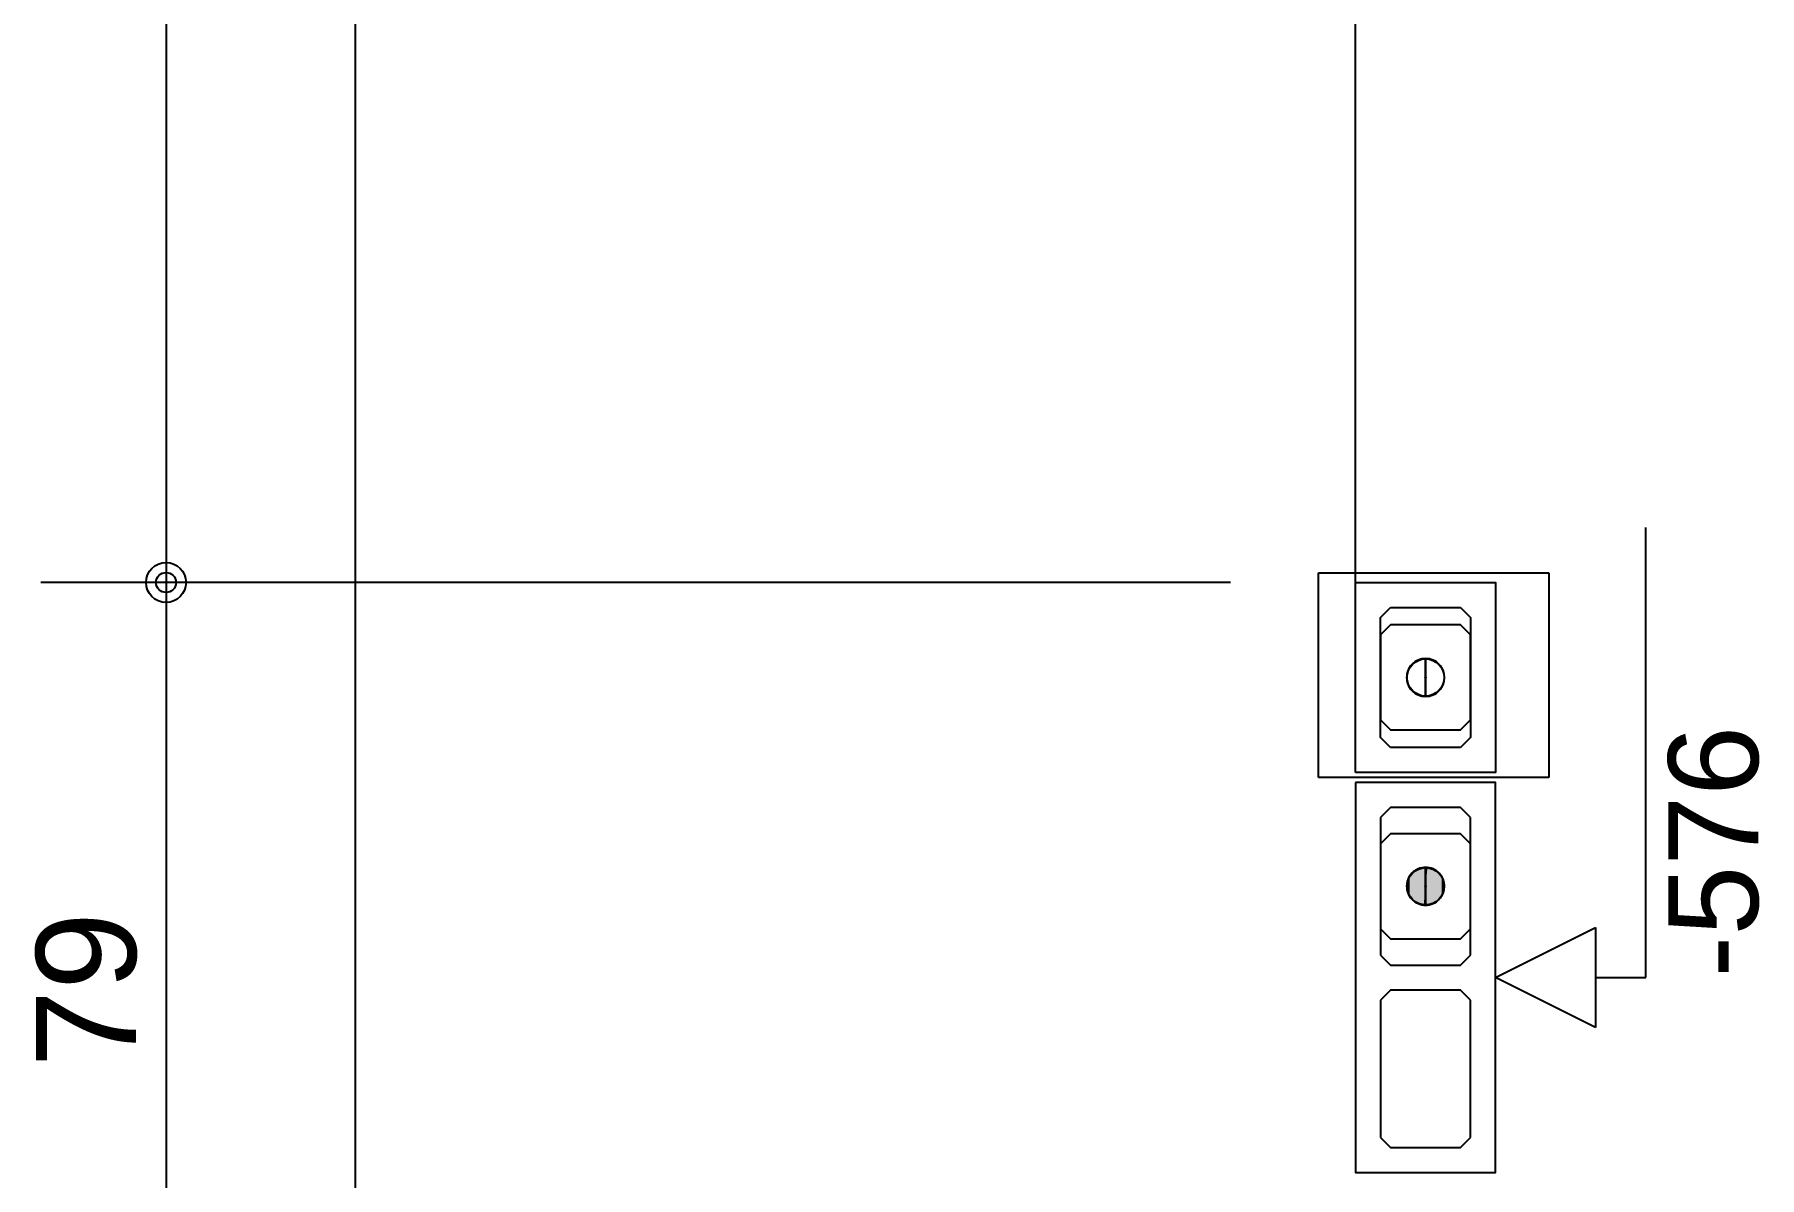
# Model space of a CAD drawing. Extents: x 0 to 119, y 0 to 84.
# Drawn here: x 14.893 to 18.341, y 60.417 to 62.703 of the extents above; entities that cross this region are included whole.
import ezdxf

# ---------------------------------------------------------------- set-up
doc = ezdxf.new("R2010")
doc.units = 0
doc.header["$MEASUREMENT"] = 0
doc.linetypes.add('ESTILO_TQS_0003', pattern=[1.5, 0.5, -0.4, 0.1, -0.5])
doc.linetypes.add('ESTILO_TQS_0005', pattern=[0.4, 0.3, -0.1])
for name, color, linetype in [('18', 6, 'CONTINUOUS'), ('27', 250, 'CONTINUOUS'), ('3', 7, 'CONTINUOUS'), ('31', 10, 'CONTINUOUS'), ('35', 255, 'CONTINUOUS')]:
    doc.layers.add(name, color=color, linetype=linetype)
doc.styles.add('TQS_ARIAL', font='arial.ttf')

msp = doc.modelspace()

# ---------------------------------------------------------------- linework, layer by layer
at = {"layer": '18', "color": 6, "linetype": 'Continuous'}
for p, q in [((18.11366, 60.81668), (18.11366, 61.71668)), ((17.81366, 60.81668), (18.01366, 60.91668)), ((18.01366, 60.91668), (18.01366, 60.71668)), ((18.01366, 60.71668), (17.81366, 60.81668)), ((18.01366, 60.81668), (18.11366, 60.81668))]:
    msp.add_line(p, q, dxfattribs=at)
at = {"layer": '27', "color": 250, "linetype": 'ESTILO_TQS_0005'}
for points in [[(17.60366, 61.27668), (17.58366, 61.29668), (17.58366, 61.53668), (17.60366, 61.55668), (17.74366, 61.55668), (17.76366, 61.53668), (17.76366, 61.29668), (17.74366, 61.27668), (17.60366, 61.27668)], [(17.60366, 61.15668), (17.58366, 61.13668), (17.58366, 60.86168), (17.60366, 60.84168), (17.74366, 60.84168), (17.76366, 60.86168), (17.76366, 61.13668), (17.74366, 61.15668), (17.60366, 61.15668)], [(17.60366, 60.79168), (17.58366, 60.77168), (17.58366, 60.49668), (17.60366, 60.47668), (17.74366, 60.47668), (17.76366, 60.49668), (17.76366, 60.77168), (17.74366, 60.79168), (17.60366, 60.79168)]]:
    msp.add_lwpolyline(points, dxfattribs=at)
at = {"layer": '3', "color": 7, "linetype": 'Continuous'}
for p, q in [((17.53366, 61.60668), (17.53366, 64.62668)), ((17.60366, 61.52168), (17.58366, 61.50168)), ((17.58366, 61.50168), (17.58366, 61.33168)), ((17.74366, 61.52168), (17.60366, 61.52168)), ((17.76366, 61.50168), (17.74366, 61.52168)), ((17.76366, 61.33168), (17.76366, 61.50168)), ((17.58366, 61.33168), (17.60366, 61.31168)), ((17.74366, 61.31168), (17.76366, 61.33168)), ((17.60366, 61.31168), (17.74366, 61.31168)), ((17.60366, 61.10418), (17.58366, 61.08418)), ((17.58366, 61.08418), (17.58366, 60.91418)), ((17.74366, 61.10418), (17.60366, 61.10418)), ((17.76366, 61.08418), (17.74366, 61.10418)), ((17.76366, 60.91418), (17.76366, 61.08418)), ((17.58366, 60.91418), (17.60366, 60.89418)), ((17.74366, 60.89418), (17.76366, 60.91418)), ((17.60366, 60.89418), (17.74366, 60.89418))]:
    msp.add_line(p, q, dxfattribs=at)
for points in [[(17.543702, 72.50668), (15.53366, 72.50668), (15.53366, 52.42668), (17.53366, 52.42668)], [(17.53366, 61.22668), (17.53366, 61.60668), (17.81366, 61.60668), (17.81366, 61.22668), (17.53366, 61.22668)], [(17.67366, 61.41728), (17.673721, 61.417277), (17.673781, 61.417268), (17.673839, 61.417252), (17.673896, 61.417231), (17.673951, 61.417205), (17.674003, 61.417172), (17.674051, 61.417135), (17.674095, 61.417093), (17.674134, 61.417047), (17.674169, 61.416997), (17.674199, 61.416944), (17.674223, 61.416888), (17.674241, 61.41683), (17.674253, 61.416771), (17.674259, 61.41671), (17.674259, 61.41665), (17.674253, 61.416589), (17.674241, 61.41653), (17.674223, 61.416472), (17.674199, 61.416416), (17.674169, 61.416363), (17.674134, 61.416313), (17.674095, 61.416267), (17.674051, 61.416225), (17.674003, 61.416188), (17.673951, 61.416155), (17.673896, 61.416129), (17.673839, 61.416107), (17.673781, 61.416092), (17.673721, 61.416083), (17.67366, 61.41608), (17.67366, 61.45448), (17.669836, 61.454286), (17.666051, 61.453706), (17.662344, 61.452746), (17.658753, 61.451417), (17.655315, 61.44973), (17.652066, 61.447705), (17.649038, 61.445361), (17.646263, 61.442723), (17.643769, 61.439818), (17.641581, 61.436675), (17.639723, 61.433327), (17.638213, 61.429808), (17.637067, 61.426155), (17.636296, 61.422404), (17.635908, 61.418594), (17.635908, 61.414765), (17.636296, 61.410956), (17.637067, 61.407205), (17.638213, 61.403552), (17.639723, 61.400033), (17.641581, 61.396685), (17.643769, 61.393542), (17.646263, 61.390637), (17.649038, 61.387999), (17.652066, 61.385655), (17.655315, 61.38363), (17.658753, 61.381943), (17.662344, 61.380613), (17.666051, 61.379654), (17.669836, 61.379074), (17.67366, 61.37888), (17.67366, 61.41728)], [(17.67366, 61.41608), (17.673599, 61.416083), (17.673539, 61.416092), (17.67348, 61.416107), (17.673423, 61.416129), (17.673369, 61.416155), (17.673317, 61.416188), (17.673269, 61.416225), (17.673225, 61.416267), (17.673185, 61.416313), (17.673151, 61.416363), (17.673121, 61.416416), (17.673097, 61.416472), (17.673079, 61.41653), (17.673067, 61.416589), (17.673061, 61.41665), (17.673061, 61.41671), (17.673067, 61.416771), (17.673079, 61.41683), (17.673097, 61.416888), (17.673121, 61.416944), (17.673151, 61.416997), (17.673185, 61.417047), (17.673225, 61.417093), (17.673269, 61.417135), (17.673317, 61.417172), (17.673369, 61.417205), (17.673423, 61.417231), (17.67348, 61.417252), (17.673539, 61.417268), (17.673599, 61.417277), (17.67366, 61.41728), (17.67366, 61.37888), (17.677484, 61.379074), (17.681269, 61.379654), (17.684976, 61.380614), (17.688567, 61.381943), (17.692004, 61.38363), (17.695254, 61.385655), (17.698282, 61.387999), (17.701057, 61.390637), (17.703551, 61.393542), (17.705739, 61.396685), (17.707597, 61.400033), (17.709107, 61.403552), (17.710253, 61.407205), (17.711024, 61.410956), (17.711411, 61.414765), (17.711411, 61.418595), (17.711024, 61.422404), (17.710253, 61.426155), (17.709107, 61.429808), (17.707597, 61.433327), (17.705739, 61.436675), (17.703551, 61.439818), (17.701057, 61.442723), (17.698282, 61.445361), (17.695254, 61.447705), (17.692004, 61.44973), (17.688566, 61.451417), (17.684976, 61.452746), (17.681269, 61.453706), (17.677484, 61.454286), (17.67366, 61.45448), (17.67366, 61.41608)], [(17.53366, 61.20668), (17.53366, 60.42668), (17.81366, 60.42668), (17.81366, 61.20668), (17.53366, 61.20668)], [(17.67366, 60.99978), (17.673721, 60.999777), (17.673781, 60.999768), (17.67384, 60.999752), (17.673897, 60.999731), (17.673951, 60.999705), (17.674003, 60.999672), (17.674051, 60.999635), (17.674095, 60.999593), (17.674134, 60.999547), (17.674169, 60.999497), (17.674199, 60.999444), (17.674223, 60.999388), (17.674241, 60.99933), (17.674253, 60.999271), (17.674259, 60.99921), (17.674259, 60.99915), (17.674253, 60.999089), (17.674241, 60.99903), (17.674223, 60.998972), (17.674199, 60.998916), (17.674169, 60.998863), (17.674134, 60.998813), (17.674095, 60.998767), (17.674051, 60.998725), (17.674003, 60.998687), (17.673951, 60.998655), (17.673897, 60.998629), (17.67384, 60.998607), (17.673781, 60.998592), (17.673721, 60.998583), (17.67366, 60.99858), (17.67366, 61.03698), (17.669836, 61.036786), (17.666051, 61.036206), (17.662344, 61.035246), (17.658753, 61.033917), (17.655316, 61.03223), (17.652066, 61.030205), (17.649038, 61.027861), (17.646263, 61.025223), (17.643769, 61.022318), (17.641581, 61.019175), (17.639723, 61.015827), (17.638213, 61.012308), (17.637067, 61.008655), (17.636296, 61.004904), (17.635909, 61.001094), (17.635909, 60.997265), (17.636296, 60.993456), (17.637067, 60.989705), (17.638213, 60.986052), (17.639723, 60.982533), (17.641581, 60.979185), (17.643769, 60.976042), (17.646263, 60.973137), (17.649038, 60.970499), (17.652066, 60.968155), (17.655316, 60.96613), (17.658753, 60.964443), (17.662344, 60.963113), (17.666051, 60.962154), (17.669836, 60.961574), (17.67366, 60.96138), (17.67366, 60.99978)], [(17.67366, 60.99858), (17.673599, 60.998583), (17.673539, 60.998592), (17.67348, 60.998607), (17.673423, 60.998629), (17.673369, 60.998655), (17.673317, 60.998687), (17.673269, 60.998725), (17.673225, 60.998767), (17.673186, 60.998813), (17.673151, 60.998863), (17.673121, 60.998916), (17.673097, 60.998972), (17.673079, 60.99903), (17.673067, 60.999089), (17.673061, 60.99915), (17.673061, 60.99921), (17.673067, 60.999271), (17.673079, 60.99933), (17.673097, 60.999388), (17.673121, 60.999444), (17.673151, 60.999497), (17.673186, 60.999547), (17.673225, 60.999593), (17.673269, 60.999635), (17.673317, 60.999672), (17.673369, 60.999705), (17.673423, 60.999731), (17.67348, 60.999752), (17.673539, 60.999768), (17.673599, 60.999777), (17.67366, 60.99978), (17.67366, 60.96138), (17.677484, 60.961574), (17.681269, 60.962154), (17.684976, 60.963113), (17.688567, 60.964443), (17.692004, 60.96613), (17.695254, 60.968155), (17.698282, 60.970499), (17.701057, 60.973137), (17.703551, 60.976042), (17.705739, 60.979185), (17.707597, 60.982533), (17.709107, 60.986052), (17.710253, 60.989705), (17.711024, 60.993456), (17.711411, 60.997265), (17.711411, 61.001095), (17.711024, 61.004904), (17.710253, 61.008655), (17.709107, 61.012308), (17.707597, 61.015827), (17.705739, 61.019175), (17.703551, 61.022318), (17.701057, 61.025223), (17.698282, 61.027861), (17.695254, 61.030205), (17.692004, 61.03223), (17.688567, 61.033917), (17.684976, 61.035246), (17.681269, 61.036206), (17.677484, 61.036786), (17.67366, 61.03698), (17.67366, 60.99858)]]:
    msp.add_lwpolyline(points, dxfattribs=at)
for centre in [(17.67366, 61.41668), (17.67366, 60.99918)]:
    msp.add_circle(centre, 0.0372, dxfattribs=at)
for points in [[(17.635909, 61.001094), (17.635909, 60.997265), (17.636296, 61.004904)], [(17.635909, 60.997265), (17.636296, 60.993456), (17.636296, 61.004904)], [(17.636296, 61.004904), (17.636296, 60.993456), (17.637067, 61.008655)], [(17.636296, 60.993456), (17.637067, 60.989705), (17.637067, 61.008655)], [(17.637067, 61.008655), (17.637067, 60.989705), (17.638213, 61.012308)], [(17.637067, 60.989705), (17.638213, 60.986052), (17.638213, 61.012308)], [(17.638213, 61.012308), (17.638213, 60.986052), (17.639723, 61.015827)], [(17.638213, 60.986052), (17.639723, 60.982533), (17.639723, 61.015827)], [(17.639723, 61.015827), (17.639723, 60.982533), (17.641581, 61.019175)], [(17.639723, 60.982533), (17.641581, 60.979185), (17.641581, 61.019175)], [(17.641581, 61.019175), (17.641581, 60.979185), (17.643769, 61.022318)], [(17.641581, 60.979185), (17.643769, 60.976042), (17.643769, 61.022318)], [(17.643769, 61.022318), (17.643769, 60.976042), (17.646263, 61.025223)], [(17.643769, 60.976042), (17.646263, 60.973137), (17.646263, 61.025223)], [(17.646263, 61.025223), (17.646263, 60.973137), (17.649038, 61.027861)], [(17.646263, 60.973137), (17.649038, 60.970499), (17.649038, 61.027861)], [(17.649038, 61.027861), (17.649038, 60.970499), (17.652066, 61.030205)], [(17.649038, 60.970499), (17.652066, 60.968155), (17.652066, 61.030205)], [(17.652066, 61.030205), (17.652066, 60.968155), (17.655316, 61.03223)], [(17.652066, 60.968155), (17.655316, 60.96613), (17.655316, 61.03223)], [(17.655316, 61.03223), (17.655316, 60.96613), (17.658753, 61.033917)], [(17.655316, 60.96613), (17.658753, 60.964443), (17.658753, 61.033917)], [(17.658753, 61.033917), (17.658753, 60.964443), (17.662344, 61.035246)], [(17.658753, 60.964443), (17.662344, 60.963113), (17.662344, 61.035246)], [(17.662344, 61.035246), (17.662344, 60.963113), (17.666051, 61.036206)], [(17.662344, 60.963113), (17.666051, 60.962154), (17.666051, 61.036206)], [(17.669836, 60.961574), (17.669836, 61.036786), (17.666051, 60.962154)], [(17.666051, 61.036206), (17.666051, 60.962154), (17.669836, 61.036786)], [(17.669836, 60.961574), (17.67366, 60.99978), (17.67366, 61.03698)], [(17.669836, 60.961574), (17.67366, 61.03698), (17.669836, 61.036786)], [(17.67366, 60.99858), (17.677484, 61.036786), (17.67366, 61.03698)], [(17.67366, 60.99858), (17.67366, 60.96138), (17.677484, 61.036786)], [(17.67366, 60.96138), (17.677484, 60.961574), (17.677484, 61.036786)], [(17.677484, 61.036786), (17.677484, 60.961574), (17.681269, 61.036206)], [(17.677484, 60.961574), (17.681269, 60.962154), (17.681269, 61.036206)], [(17.681269, 61.036206), (17.681269, 60.962154), (17.684976, 61.035246)], [(17.681269, 60.962154), (17.684976, 60.963113), (17.684976, 61.035246)], [(17.684976, 61.035246), (17.684976, 60.963113), (17.688567, 61.033917)], [(17.684976, 60.963113), (17.688567, 60.964443), (17.688567, 61.033917)], [(17.688567, 61.033917), (17.688567, 60.964443), (17.692004, 61.03223)], [(17.688567, 60.964443), (17.692004, 60.96613), (17.692004, 61.03223)], [(17.692004, 61.03223), (17.692004, 60.96613), (17.695254, 61.030205)], [(17.692004, 60.96613), (17.695254, 60.968155), (17.695254, 61.030205)], [(17.695254, 61.030205), (17.695254, 60.968155), (17.698282, 61.027861)], [(17.695254, 60.968155), (17.698282, 60.970499), (17.698282, 61.027861)], [(17.698282, 61.027861), (17.698282, 60.970499), (17.701057, 61.025223)], [(17.698282, 60.970499), (17.701057, 60.973137), (17.701057, 61.025223)], [(17.701057, 61.025223), (17.701057, 60.973137), (17.703551, 61.022318)], [(17.701057, 60.973137), (17.703551, 60.976042), (17.703551, 61.022318)], [(17.703551, 61.022318), (17.703551, 60.976042), (17.705739, 61.019175)], [(17.703551, 60.976042), (17.705739, 60.979185), (17.705739, 61.019175)], [(17.705739, 61.019175), (17.705739, 60.979185), (17.707597, 61.015827)], [(17.705739, 60.979185), (17.707597, 60.982533), (17.707597, 61.015827)], [(17.707597, 61.015827), (17.707597, 60.982533), (17.709107, 61.012308)], [(17.707597, 60.982533), (17.709107, 60.986052), (17.709107, 61.012308)], [(17.709107, 61.012308), (17.709107, 60.986052), (17.710253, 61.008655)], [(17.709107, 60.986052), (17.710253, 60.989705), (17.710253, 61.008655)], [(17.710253, 61.008655), (17.710253, 60.989705), (17.711024, 61.004904)], [(17.710253, 60.989705), (17.711024, 60.993456), (17.711024, 61.004904)], [(17.711024, 61.004904), (17.711024, 60.993456), (17.711411, 61.001095)], [(17.669836, 60.961574), (17.67366, 60.96138), (17.67366, 60.99978)], [(17.673225, 60.998767), (17.67366, 60.99858), (17.673186, 60.998813)], [(17.67366, 60.99858), (17.67366, 60.99858), (17.673186, 60.998813)], [(17.673186, 60.998813), (17.67366, 60.99858), (17.673186, 60.998813)], [(17.67366, 60.99858), (17.67366, 60.99858), (17.673186, 60.998813)], [(17.673186, 60.998813), (17.67366, 60.99858), (17.673186, 60.998813)], [(17.67366, 60.99858), (17.67366, 60.99858), (17.673186, 60.998813)], [(17.673269, 60.998725), (17.67366, 60.99858), (17.673225, 60.998767)], [(17.67366, 60.99858), (17.67366, 60.99858), (17.673225, 60.998767)], [(17.673225, 60.998767), (17.67366, 60.99858), (17.673225, 60.998767)], [(17.67366, 60.99858), (17.67366, 60.99858), (17.673225, 60.998767)], [(17.673317, 60.998687), (17.67366, 60.99858), (17.673269, 60.998725)], [(17.67366, 60.99858), (17.67366, 60.99858), (17.673269, 60.998725)], [(17.673369, 60.998655), (17.67366, 60.99858), (17.673317, 60.998687)], [(17.67366, 60.99858), (17.67366, 60.99858), (17.673317, 60.998687)], [(17.67348, 60.998607), (17.67366, 60.99858), (17.673369, 60.998655)], [(17.67366, 60.99858), (17.67366, 60.99858), (17.673369, 60.998655)], [(17.67366, 60.99858), (17.67366, 60.99858), (17.67348, 60.998607)], [(17.67366, 60.99858), (17.67366, 60.99858), (17.67348, 60.998607)], [(17.67366, 60.99978), (17.674134, 60.999547), (17.67366, 60.99978)], [(17.674134, 60.999547), (17.674134, 60.999547), (17.67366, 60.99978)], [(17.67366, 60.99978), (17.674134, 60.999547), (17.67366, 60.99978)], [(17.674134, 60.999547), (17.674134, 60.999547), (17.67366, 60.99978)], [(17.67366, 60.99978), (17.674134, 60.999547), (17.67366, 60.99978)], [(17.674134, 60.999547), (17.674095, 60.999593), (17.67366, 60.99978)], [(17.67366, 60.99978), (17.674095, 60.999593), (17.67366, 60.99978)], [(17.674095, 60.999593), (17.674095, 60.999593), (17.67366, 60.99978)], [(17.67366, 60.99978), (17.674095, 60.999593), (17.67366, 60.99978)], [(17.674095, 60.999593), (17.674051, 60.999635), (17.67366, 60.99978)], [(17.67366, 60.99978), (17.674051, 60.999635), (17.67366, 60.99978)], [(17.674051, 60.999635), (17.674003, 60.999672), (17.67366, 60.99978)], [(17.67366, 60.99978), (17.674003, 60.999672), (17.67366, 60.99978)], [(17.674003, 60.999672), (17.673951, 60.999705), (17.67366, 60.99978)], [(17.67366, 60.99978), (17.673951, 60.999705), (17.67366, 60.99978)], [(17.673951, 60.999705), (17.67384, 60.999752), (17.67366, 60.99978)], [(17.67366, 60.99978), (17.67384, 60.999752), (17.67366, 60.99978)], [(17.67384, 60.999752), (17.67366, 60.99978), (17.67366, 60.99978)], [(17.67366, 60.99978), (17.67366, 60.99978), (17.67366, 60.99978)], [(17.67366, 60.99978), (17.67366, 60.99978), (17.67366, 60.99978)], [(17.67366, 60.99978), (17.67366, 60.99978), (17.67366, 60.99978)], [(17.67366, 60.99978), (17.67366, 60.99978), (17.67366, 60.99978)], [(17.67366, 60.99978), (17.67366, 60.99978), (17.67366, 60.99978)], [(17.67366, 60.99978), (17.67366, 60.99978), (17.67366, 60.99978)], [(17.67366, 60.99978), (17.67366, 60.99978), (17.67366, 60.99978)], [(17.67366, 60.99978), (17.67366, 60.99978), (17.67366, 60.99978)], [(17.67366, 60.99978), (17.67366, 60.99978), (17.67366, 60.99978)], [(17.67366, 60.99978), (17.67366, 60.99978), (17.67366, 60.99978)], [(17.67366, 60.99978), (17.67366, 60.99978), (17.67366, 60.99978)], [(17.67366, 60.99978), (17.67366, 60.99978), (17.67366, 60.99978)], [(17.67366, 60.99858), (17.67366, 60.99858), (17.67366, 60.99858)], [(17.67366, 60.99858), (17.67366, 60.99858), (17.67366, 60.99858)], [(17.67366, 60.99858), (17.67366, 60.99858), (17.67366, 60.99858)], [(17.67366, 60.99858), (17.67366, 60.99858), (17.67366, 60.99858)], [(17.67366, 60.99858), (17.67366, 60.99858), (17.67366, 60.99858)], [(17.67366, 60.99858), (17.67366, 60.99858), (17.67366, 60.99858)], [(17.67366, 60.99858), (17.67366, 60.99858), (17.67366, 60.99858)], [(17.67366, 60.99858), (17.67366, 60.99858), (17.67366, 60.99858)], [(17.67366, 60.99858), (17.67366, 60.99858), (17.67366, 60.99858)], [(17.67366, 60.99858), (17.67366, 60.99858), (17.67366, 60.99858)], [(17.67366, 60.99858), (17.67366, 60.99858), (17.67366, 60.99858)], [(17.67366, 60.99858), (17.67366, 60.99858), (17.67366, 60.99858)], [(17.711024, 60.993456), (17.711411, 60.997265), (17.711411, 61.001095)]]:
    msp.add_solid(points, dxfattribs=at)
at = {"layer": '31', "color": 10, "linetype": 'ESTILO_TQS_0003'}
msp.add_lwpolyline([(17.459357, 61.216688), (17.459357, 61.62625), (17.919729, 61.62625), (17.919729, 61.216688), (17.459357, 61.216688)], dxfattribs=at)
at = {"layer": '35', "color": 255, "linetype": 'Continuous'}
for p, q in [((15.15565, 64.87668), (15.15565, 61.35668)), ((15.15565, 61.85668), (15.15565, 59.77668)), ((17.28366, 61.60668), (14.90565, 61.60668)), ((17.28366, 61.60668), (14.90565, 61.60668)), ((17.53366, 61.60668), (17.53366, 61.60668)), ((17.53366, 61.60668), (17.53366, 61.60668))]:
    msp.add_line(p, q, dxfattribs=at)
for radius in [0.04, 0.04, 0.02, 0.02]:
    msp.add_circle((15.15565, 61.60668), radius, dxfattribs=at)

# ---------------------------------------------------------------- texts
at = {"layer": '18', "color": 6, "linetype": 'ESTILO_TQS_0003', "style": 'TQS_ARIAL'}
msp.add_text('-576', height=0.18, rotation=90, dxfattribs=at).set_placement((18.33866, 60.81668))
at = {"layer": '35', "color": 255, "linetype": 'Continuous', "style": 'TQS_ARIAL'}
msp.add_text('79', height=0.2, rotation=90, dxfattribs=at).set_placement((15.09565, 60.63668))

doc.saveas('drawing.dxf')
